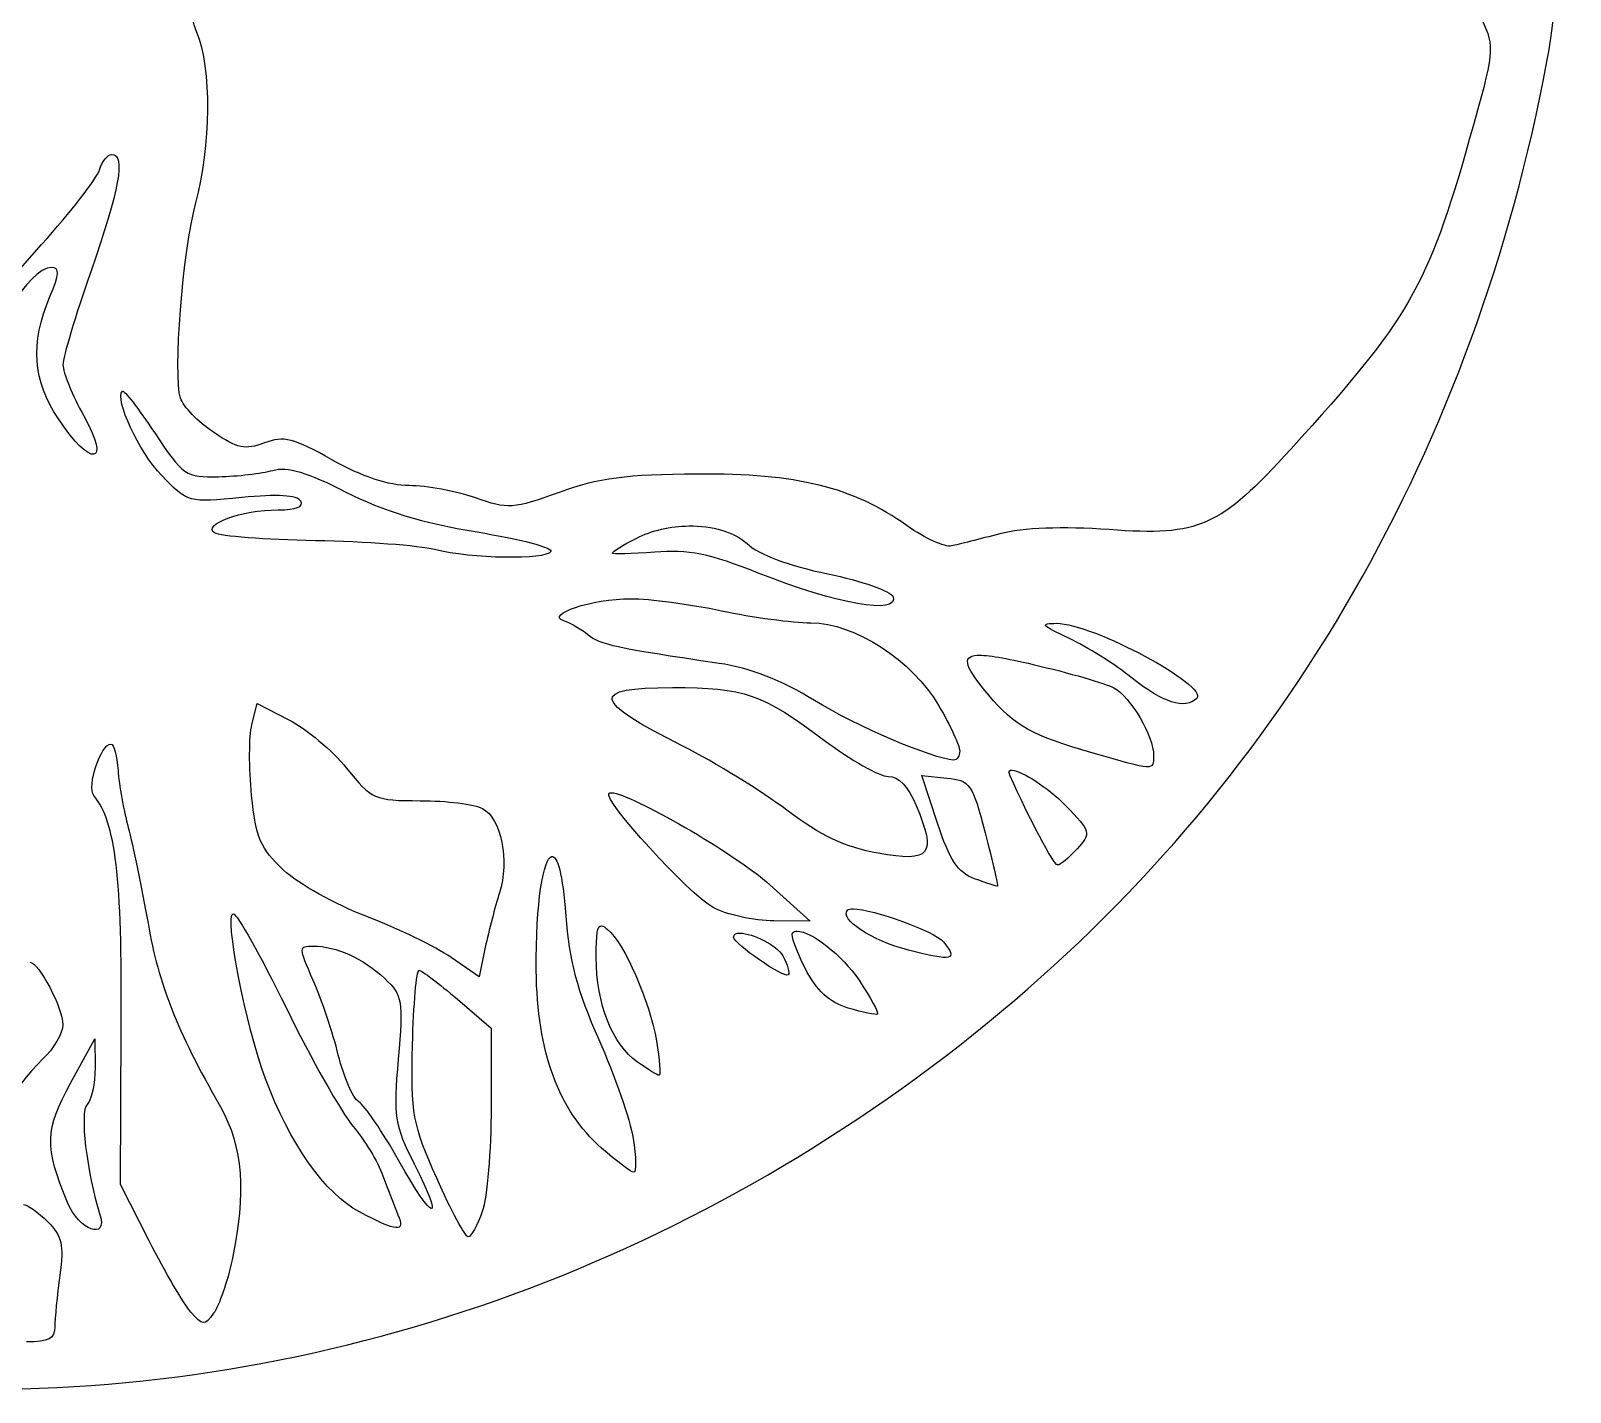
# Model space of a CAD drawing. Extents: x 48 to 154, y 69 to 289.
# Drawn here: x 104.34 to 152.38, y 68.62 to 111.12 of the extents above; entities that cross this region are included whole.
import ezdxf

# ---------------------------------------------------------------- set-up
doc = ezdxf.new("R2010")
doc.units = 0
doc.layers.add('Layer_1', color=7, linetype='CONTINUOUS')

msp = doc.modelspace()

# ---------------------------------------------------------------- linework, layer by layer
at = {"layer": 'Layer_1', "color": 7}
for points in [[(106.873477, 107.257922), (106.873477, 107.257922)], [(107.200347, 99.869982), (107.200347, 99.869982)], [(124.875617, 95.660903), (124.875617, 95.660903)], [(123.07259, 93.390448), (123.07259, 93.390448)], [(136.35688, 92.622603), (136.35688, 92.622603)], [(133.877513, 91.624355), (133.877513, 91.624355)], [(124.363536, 90.616731), (124.363536, 90.616731)], [(111.240756, 89.460283), (111.405568, 90.11733), (111.405568, 90.11733)], [(111.405568, 90.11733), (112.39555, 89.611867)], [(106.843158, 88.851741), (106.843158, 88.851741)], [(134.971674, 88.040352), (134.971674, 88.040352)], [(132.148902, 87.869475), (132.923909, 87.793408)], [(132.635625, 86.384501), (132.148902, 87.869475), (132.148902, 87.869475)], [(122.465152, 87.334797), (122.465152, 87.334797)], [(120.59598, 85.340499), (120.59598, 85.340499)], [(127.405694, 84.463516), (128.666325, 83.327461), (127.531924, 83.333524)], [(130.014046, 83.71276), (130.014046, 83.71276)], [(110.659774, 83.556767), (110.659774, 83.556767)], [(122.159228, 83.175877), (122.159228, 83.175877)], [(126.477449, 82.953737), (126.477449, 82.953737)], [(128.256769, 83.013819), (128.256769, 83.013819)], [(113.15733, 82.548043), (113.15733, 82.548043)], [(118.525064, 82.511661), (118.328832, 81.592785), (117.455707, 82.195265)], [(116.455252, 81.791224), (116.455252, 81.791224)], [(117.653043, 80.889437), (118.706965, 79.987647), (118.706965, 77.523164)], [(108.037644, 73.344951), (107.140815, 75.109943), (107.164519, 80.028436)], [(105.583081, 78.270062), (106.342657, 79.64865), (106.342657, 79.64865)], [(106.342657, 79.64865), (106.347618, 78.753477)]]:
    msp.add_lwpolyline(points, dxfattribs=at)
for points in [[(151.658616, 110.157865), (152.263828, 113.359767), (152.383098, 121.62892), (151.876345, 125.259509)], [(109.527577, 111.068472), (109.279377, 111.658771), (109.214547, 112.463085), (109.312052, 113.752341)], [(109.493953, 105.745386), (109.974219, 107.490021), (109.990043, 109.968596), (109.527577, 111.068472)], [(149.630694, 111.448259), (150.031473, 110.607815), (150.01814, 110.483694), (149.233819, 107.720941)], [(134.633781, 80.512405), (143.531505, 87.93919), (149.385838, 98.133601), (151.658616, 110.157865)], [(149.233819, 107.720941), (147.92108, 103.096837), (147.368915, 102.139068), (143.670954, 98.071919)], [(106.873477, 107.257922), (107.305235, 107.257922), (107.105066, 106.145297), (106.220285, 103.622657)], [(106.484318, 106.772852), (106.568988, 107.039617), (106.744146, 107.257922), (106.873477, 107.257922)], [(104.67909, 104.446723), (105.587182, 105.459452), (106.399649, 106.506085), (106.484318, 106.772852)], [(109.014395, 99.646188), (108.777236, 100.393419), (109.079637, 104.240329), (109.493953, 105.745386)], [(102.288467, 99.790607), (102.200673, 101.403216), (102.536481, 102.057235), (104.67909, 104.446723)], [(104.991628, 103.727937), (104.276006, 103.727937), (102.987557, 101.54334), (103.020481, 100.385368)], [(104.938158, 102.818984), (105.237336, 103.535013), (105.248662, 103.727937), (104.991628, 103.727937)], [(106.220285, 103.622657), (105.737925, 102.247382), (105.343302, 100.928555), (105.343302, 100.691844)], [(105.202191, 99.000165), (104.399661, 100.207077), (104.321294, 101.34262), (104.938158, 102.818984)], [(105.343302, 100.691844), (105.343302, 100.455133), (105.636845, 99.736491), (105.995391, 99.094974)], [(108.427904, 97.234072), (107.716746, 97.970847), (106.949217, 99.618852), (107.200347, 99.869982)], [(107.200347, 99.869982), (107.24629, 99.915928), (107.699612, 99.327867), (108.207418, 98.56305)], [(110.042966, 98.584547), (109.55819, 98.913963), (109.095241, 99.391471), (109.014395, 99.646188)], [(105.995391, 99.094974), (106.85778, 97.552001), (106.216137, 97.475301), (105.202191, 99.000165)], [(108.207418, 98.56305), (109.093305, 97.228814), (109.173797, 97.173588), (110.199509, 97.19769)], [(111.630466, 98.252166), (111.035073, 98.027429), (110.785899, 98.079717), (110.042966, 98.584547)], [(113.753194, 97.719691), (112.535908, 98.406688), (112.237675, 98.481361), (111.630466, 98.252166)], [(143.670954, 98.071919), (141.435808, 95.613625), (140.824212, 95.341503), (137.991232, 95.54625)], [(116.149879, 96.92043), (115.514509, 96.92043), (114.670657, 97.201907), (113.753194, 97.719691)], [(110.924357, 96.547258), (109.265878, 96.382415), (109.244398, 96.388161), (108.427904, 97.234072)], [(110.199509, 97.19769), (110.787471, 97.211514), (111.550061, 97.300907), (111.893945, 97.39668)], [(111.893945, 97.39668), (112.348462, 97.523267), (112.971425, 97.338621), (114.175424, 96.72089)], [(125.13634, 97.282027), (122.938692, 97.269112), (122.044539, 97.150477), (120.830797, 96.710417)], [(131.691944, 95.665864), (129.989667, 96.873702), (128.258663, 97.300371), (125.13634, 97.282027)], [(112.767621, 96.438668), (112.65531, 96.620388), (112.0306, 96.657212), (110.924357, 96.547258)], [(114.175424, 96.72089), (115.329914, 96.128562), (116.570026, 95.751014), (118.2682, 95.47349)], [(118.21473, 96.537886), (117.618343, 96.748302), (116.689257, 96.92043), (116.149879, 96.92043)], [(120.830797, 96.710417), (119.392742, 96.189022), (119.232703, 96.178721), (118.21473, 96.537886)], [(110.07769, 95.44207), (109.658841, 95.700933), (110.928015, 96.163611), (112.056553, 96.163611)], [(112.056553, 96.163611), (112.628135, 96.163611), (112.877826, 96.260354), (112.767621, 96.438668)], [(123.232994, 95.275051), (123.719689, 95.526732), (124.308232, 95.653176), (124.875617, 95.660903)], [(124.875617, 95.660903), (125.605111, 95.670837), (126.299259, 95.483876), (126.694627, 95.112443)], [(133.078801, 95.03803), (132.870787, 94.9899), (132.246652, 95.272266), (131.691944, 95.665864)], [(137.991232, 95.54625), (136.545822, 95.650712), (135.306215, 95.603922), (134.58748, 95.417816)], [(113.22127, 95.200088), (111.660209, 95.229718), (110.245395, 95.338424), (110.07769, 95.44207)], [(116.941975, 94.924481), (116.456604, 95.046392), (114.782326, 95.170454), (113.22127, 95.200088)], [(118.2682, 95.47349), (119.608129, 95.254506), (120.645468, 94.979946), (120.573382, 94.863295)], [(122.488853, 94.813133), (122.488853, 94.855655), (122.823851, 95.063478), (123.232994, 95.275051)], [(134.58748, 95.417816), (133.965721, 95.256825), (133.286816, 95.086157), (133.078801, 95.03803)], [(120.573382, 94.863295), (120.407069, 94.59419), (118.10234, 94.633004), (116.941975, 94.924481)], [(123.812873, 94.843452), (123.084819, 94.783988), (122.488853, 94.770613), (122.488853, 94.813133)], [(127.043547, 94.192464), (125.527991, 94.796027), (124.864853, 94.92938), (123.812873, 94.843452)], [(126.694627, 95.112443), (127.060652, 94.768584), (127.994907, 94.417776), (129.211476, 94.167109)], [(131.250972, 93.453284), (131.443456, 92.873967), (129.494159, 93.216542), (127.043547, 94.192464)], [(129.211476, 94.167109), (130.275643, 93.947868), (131.193376, 93.626637), (131.250972, 93.453284)], [(120.976319, 92.697019), (120.375951, 92.901678), (121.85335, 93.390448), (123.07259, 93.390448)], [(123.07259, 93.390448), (123.652991, 93.390448), (124.922469, 93.221777), (125.893158, 93.016173)], [(125.893158, 93.016173), (126.863848, 92.810568), (128.117877, 92.640577), (128.680103, 92.638037)], [(121.732588, 92.256047), (121.52457, 92.427522), (121.184337, 92.626116), (120.976319, 92.697019)], [(125.822052, 91.372999), (122.643135, 91.838832), (122.095734, 91.956666), (121.732588, 92.256047)], [(128.680103, 92.638037), (130.064445, 92.632108), (131.836439, 91.483856), (132.678619, 90.046775)], [(136.735013, 92.156826), (135.877577, 92.552849), (135.820983, 92.622603), (136.35688, 92.622603)], [(136.35688, 92.622603), (137.475646, 92.622603), (141.116403, 90.669983), (140.725813, 90.279388)], [(138.723799, 90.90171), (138.184692, 91.335856), (137.289723, 91.900611), (136.735013, 92.156826)], [(128.795309, 90.216548), (127.776546, 90.845368), (126.78158, 91.232385), (125.822052, 91.372999)], [(134.240764, 90.378056), (133.5338, 91.218225), (133.353127, 91.592576), (133.877513, 91.624355)], [(133.877513, 91.624355), (134.192145, 91.643419), (134.760801, 91.539253), (135.621559, 91.338825)], [(135.621559, 91.338825), (136.742579, 91.077809), (137.875744, 90.748272), (138.140062, 90.606811)], [(140.725813, 90.279388), (140.371051, 89.924637), (139.664635, 90.144079), (138.723799, 90.90171)], [(124.687101, 88.788351), (121.841407, 90.220993), (121.771179, 90.616731), (124.363536, 90.616731)], [(124.363536, 90.616731), (126.621379, 90.616731), (127.171904, 90.425525), (129.110051, 88.968598)], [(137.491281, 88.569519), (135.568566, 89.126327), (135.052743, 89.413064), (134.240764, 90.378056)], [(138.140062, 90.606811), (138.666957, 90.324817), (139.3825, 89.103848), (139.3825, 88.486286)], [(133.141641, 88.355645), (132.501186, 88.383521), (130.09742, 89.412847), (128.795309, 90.216548)], [(132.678619, 90.046775), (133.037464, 89.434457), (133.330707, 88.801794), (133.330707, 88.640625)], [(111.232487, 87.251564), (111.146415, 88.10501), (111.150078, 89.098996), (111.240756, 89.460283)], [(112.39555, 89.611867), (112.940053, 89.33407), (113.750999, 88.652704), (114.197474, 88.097127)], [(129.110051, 88.968598), (129.933454, 88.349645), (130.828697, 87.843017), (131.099388, 87.843017)], [(106.311787, 87.247703), (106.086018, 87.53345), (106.522729, 88.851741), (106.843158, 88.851741)], [(106.843158, 88.851741), (106.930077, 88.851741), (107.028615, 88.482789), (107.062544, 88.032083)], [(127.940373, 86.785784), (127.151776, 87.383074), (125.687986, 88.284455), (124.687101, 88.788351)], [(133.330707, 88.640625), (133.330707, 88.479459), (133.245648, 88.351017), (133.141641, 88.355645)], [(139.3825, 88.486286), (139.3825, 88.018274), (139.397331, 88.017535), (137.491281, 88.569519)], [(107.062544, 88.032083), (107.096473, 87.5814), (107.241588, 86.777241), (107.384452, 86.245044)], [(114.197474, 88.097127), (114.979278, 87.12429), (115.064292, 87.086749), (116.496592, 87.086749)], [(134.892299, 87.882703), (134.839673, 88.000418), (134.876015, 88.047558), (134.971674, 88.040352)], [(134.971674, 88.040352), (135.258658, 88.018731), (136.078714, 87.507367), (136.624771, 86.943984)], [(131.099388, 87.843017), (131.426196, 87.843017), (131.71941, 87.538285), (131.971409, 86.935165)], [(132.923909, 87.793408), (133.650383, 87.722102), (133.726242, 87.614186), (134.126111, 86.079678)], [(136.380581, 85.079774), (136.262739, 85.087882), (135.496901, 86.530325), (134.892299, 87.882703)], [(107.164519, 80.028436), (107.187145, 84.76198), (106.995953, 86.381834), (106.311787, 87.247703)], [(112.22688, 84.921024), (111.507199, 85.590325), (111.366879, 85.91873), (111.232487, 87.251564)], [(116.496592, 87.086749), (117.314559, 87.086749), (118.188054, 86.977416), (118.437973, 86.843662)], [(125.640702, 83.750242), (124.890657, 84.157037), (122.183864, 87.117455), (122.381368, 87.314951)], [(122.381368, 87.314951), (122.396665, 87.33025), (122.424845, 87.336691), (122.465152, 87.334797)], [(122.465152, 87.334797), (123.069776, 87.306374), (126.327174, 85.435405), (127.405694, 84.463516)], [(118.437973, 86.843662), (119.019707, 86.53234), (119.285058, 85.212387), (118.96769, 84.209956)], [(130.785195, 85.447436), (129.751816, 85.632427), (128.990471, 85.990454), (127.940373, 86.785784)], [(131.971409, 86.935165), (132.617266, 85.389422), (132.428787, 85.153199), (130.785195, 85.447436)], [(136.624771, 86.943984), (137.434249, 86.108815), (137.442623, 86.077796), (136.99188, 85.579727)], [(107.384452, 86.245044), (107.527313, 85.712866), (107.80384, 84.368907), (107.999059, 83.25856)], [(133.79428, 84.650378), (133.271613, 84.844242), (133.014525, 85.228852), (132.635625, 86.384501)], [(134.126111, 86.079678), (134.360796, 85.179073), (134.533138, 84.432912), (134.509205, 84.421623)], [(136.99188, 85.579727), (136.73812, 85.299328), (136.463097, 85.074129), (136.380581, 85.079774)], [(120.114771, 81.791775), (120.093686, 83.934617), (120.342739, 85.281785), (120.59598, 85.340499)], [(120.59598, 85.340499), (120.769253, 85.38067), (120.944411, 84.817818), (121.035851, 83.493927)], [(114.823655, 83.469673), (113.856262, 83.839331), (112.687718, 84.492444), (112.22688, 84.921024)], [(134.509205, 84.421623), (134.485287, 84.410368), (134.163644, 84.513354), (133.79428, 84.650378)], [(118.96769, 84.209956), (118.832015, 83.781419), (118.633034, 83.017031), (118.525064, 82.511661)], [(127.531924, 83.333524), (126.907877, 83.337054), (126.056731, 83.524608), (125.640702, 83.750242)], [(131.734938, 82.418508), (130.576388, 82.717342), (129.554199, 83.394035), (129.836003, 83.675828)], [(129.836003, 83.675828), (129.863548, 83.703376), (129.925665, 83.714896), (130.014046, 83.71276)], [(130.014046, 83.71276), (130.632702, 83.69781), (132.535583, 83.025314), (132.83241, 82.667657)], [(107.999059, 83.25856), (108.338798, 81.326218), (108.87903, 79.956687), (110.259041, 77.528675)], [(111.660782, 78.408416), (111.057563, 80.020683), (110.370081, 83.556767), (110.659774, 83.556767)], [(110.659774, 83.556767), (110.776879, 83.556767), (111.517599, 82.240514), (112.305702, 80.632019)], [(117.455707, 82.195265), (116.975475, 82.526436), (115.791051, 83.100016), (114.823655, 83.469673)], [(121.035851, 83.493927), (121.129888, 82.132408), (121.393523, 81.146414), (122.067726, 79.631011)], [(121.984493, 82.193061), (121.984493, 82.930177), (122.016988, 83.19419), (122.159228, 83.175877)], [(122.159228, 83.175877), (122.206639, 83.169773), (122.266498, 83.132531), (122.341129, 83.070594)], [(122.341129, 83.070594), (122.864423, 82.636288), (123.66143, 80.815836), (123.866893, 79.585813)], [(126.275152, 82.828611), (126.272589, 82.919337), (126.352726, 82.956331), (126.477449, 82.953737)], [(127.979509, 81.651214), (127.857744, 81.52946), (126.281078, 82.618649), (126.275152, 82.828611)], [(126.477449, 82.953737), (126.851613, 82.945956), (127.630981, 82.581892), (127.811939, 82.24377)], [(128.507022, 81.857369), (128.22868, 82.40298), (128.050711, 82.899254), (128.1118, 82.960352)], [(128.1118, 82.960352), (128.146587, 82.995134), (128.196123, 83.01236), (128.256769, 83.013819)], [(128.256769, 83.013819), (128.681311, 83.024025), (129.665944, 82.269568), (130.188231, 81.48034)], [(132.83241, 82.667657), (133.294191, 82.111233), (133.09891, 82.066699), (131.734938, 82.418508)], [(113.15623, 81.476479), (112.69435, 82.524483), (112.694071, 82.548043), (113.15733, 82.548043)], [(113.15733, 82.548043), (113.871299, 82.548043), (114.729915, 82.157281), (115.389203, 81.532153)], [(123.274887, 78.924905), (122.49163, 79.473522), (121.984493, 80.757916), (121.984493, 82.193061)], [(127.811939, 82.24377), (127.957659, 81.971519), (128.032981, 81.704692), (127.979509, 81.651214)], [(104.313081, 82.044231), (104.587331, 82.044231), (105.343302, 80.613898), (105.343302, 80.095134)], [(116.253508, 79.459033), (116.285422, 80.741499), (116.376204, 81.791224), (116.455252, 81.791224)], [(116.455252, 81.791224), (116.534297, 81.791526), (117.073372, 81.385609), (117.653043, 80.889437)], [(122.15151, 76.24269), (120.80866, 77.421733), (120.139833, 79.243884), (120.114771, 81.791775)], [(129.84813, 80.61438), (129.251662, 80.793622), (128.868421, 81.148977), (128.507022, 81.857369)], [(113.938403, 79.144287), (113.767794, 79.837674), (113.415945, 80.887117), (113.15623, 81.476479)], [(115.389203, 81.532153), (115.94393, 81.00617), (115.969536, 80.853245), (115.807575, 79.023573)], [(130.188231, 81.48034), (130.550601, 80.932752), (130.810409, 80.457634), (130.765352, 80.42421)], [(102.443909, 68.714743), (114.010711, 68.62302), (125.382917, 72.790847), (134.633781, 80.512405)], [(112.305702, 80.632019), (113.09381, 79.023544), (114.032944, 77.358035), (114.392603, 76.930607)], [(130.765352, 80.42421), (130.720296, 80.390784), (130.30752, 80.476328), (129.84813, 80.61438)], [(105.343302, 80.095134), (105.343302, 79.828674), (105.057651, 79.341854), (104.708302, 79.01365)], [(117.009774, 75.299563), (116.259475, 76.983312), (116.200055, 77.310958), (116.253508, 79.459033)], [(122.067726, 79.631011), (122.565586, 78.511949), (123.048787, 77.122292), (123.141492, 76.542551)], [(123.866893, 79.585813), (123.965329, 78.996451), (124.004657, 78.514249), (123.953984, 78.514249)], [(104.708302, 79.01365), (103.870159, 78.226264), (102.569589, 76.184036), (102.569589, 75.655095)], [(114.578915, 77.686325), (114.397259, 77.794828), (114.109006, 78.450901), (113.938403, 79.144287)], [(115.807575, 79.023573), (115.648825, 77.230189), (115.688415, 76.969511), (116.305322, 75.752109)], [(123.953984, 78.514249), (123.903314, 78.514249), (123.597746, 78.698766), (123.274887, 78.924905)], [(106.347618, 78.753477), (106.35013, 78.261177), (106.237447, 77.743712), (106.097366, 77.603642)], [(114.595453, 74.251703), (113.529056, 74.814451), (112.414964, 76.392689), (111.660782, 78.408416)], [(105.485517, 74.542742), (104.767484, 76.290716), (104.781121, 76.815009), (105.583081, 78.270062)], [(106.097366, 77.603642), (105.86197, 77.368243), (106.080825, 75.494609), (106.499203, 74.164609)], [(110.259041, 77.528675), (110.960194, 76.295062), (111.070985, 74.842213), (110.623395, 72.755152)], [(115.828521, 75.845265), (115.322937, 76.749333), (114.760573, 77.577805), (114.578915, 77.686325)], [(118.706965, 77.523164), (118.706965, 76.167879), (118.582502, 74.702192), (118.430257, 74.265481)], [(114.392603, 76.930607), (114.752264, 76.503179), (115.173822, 75.805108), (115.329671, 75.379488)], [(123.141492, 76.542551), (123.234213, 75.96281), (123.242471, 75.488076), (123.160234, 75.488076)], [(123.160234, 75.488076), (123.077997, 75.488076), (122.624192, 75.827654), (122.15151, 76.24269)], [(116.305322, 75.752109), (117.275579, 73.837401), (116.91158, 73.908571), (115.828521, 75.845265)], [(115.329671, 75.379488), (115.485522, 74.953869), (115.696952, 74.40732), (115.799856, 74.164609)], [(117.988732, 73.471731), (117.898294, 73.471872), (117.457717, 74.294316), (117.009774, 75.299563)], [(104.10858, 74.479905), (104.233023, 74.479905), (104.575328, 74.239161), (104.869257, 73.945226)], [(106.499203, 74.164609), (106.757052, 73.344923), (105.836506, 73.688286), (105.485517, 74.542742)], [(115.799856, 74.164609), (116.037727, 73.603636), (115.789958, 73.621357), (114.595453, 74.251703)], [(118.430257, 74.265481), (118.278015, 73.828742), (118.079176, 73.471562), (117.988732, 73.471731)], [(104.869257, 73.945226), (105.315611, 73.498864), (105.377861, 73.223065), (105.247392, 72.271186)], [(109.336307, 71.121901), (109.115298, 71.373784), (108.530847, 72.374219), (108.037644, 73.344951)], [(110.623395, 72.755152), (110.476501, 72.070198), (110.217362, 71.319089), (110.047374, 71.086623)], [(105.247392, 72.271186), (105.161478, 71.64437), (105.091397, 70.920165), (105.091397, 70.662186)], [(110.047374, 71.086623), (109.759775, 70.693318), (109.71022, 70.695773), (109.336307, 71.121901)], [(105.091397, 70.662186), (105.091397, 70.294168), (104.901232, 70.193105), (104.208902, 70.193105)]]:
    msp.add_open_spline(points, degree=3, dxfattribs=at)

doc.saveas('drawing.dxf')
